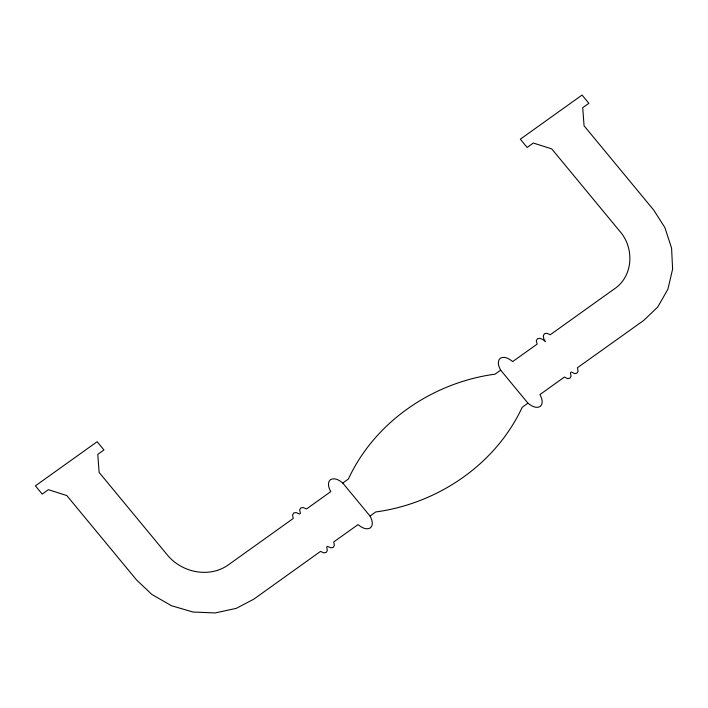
<?xml version="1.0" encoding="UTF-8"?>
<svg xmlns="http://www.w3.org/2000/svg" width="708" height="708" viewBox="0 0 708 708"><rect width="100%" height="100%" fill="white"/><g stroke="black" fill="none" stroke-linecap="round" stroke-linejoin="round"><path stroke-width="1.06" d="M342.761 483.042L370.027 516.043C372.01 519.504 373.851 524.823 370.337 527.947C366.116 530.274 361.31 527.345 358.053 524.601L333.716 541.956L334.38 545.328L333.273 547.364L330.866 547.842L327.538 546.372L326.68 546.983L327.353 550.355L326.238 552.399L323.83 552.868L320.503 551.408L253.668 599.251L236.215 608.376L215.126 612.942L193.018 612.022L171.407 605.694L151.751 594.366L136.44 579.817L66.809 495.556L48.383 489.688L42.215 494.095L35.4 485.847L97.129 441.721L103.943 449.969L97.775 454.377L99.138 472.44L166.982 554.541C181.39 572.551 209.267 578.613 228.525 564.745L293.262 518.46L292.572 515.035L293.678 512.999L296.086 512.521L299.466 514.035L300.502 513.291L299.599 510.008L300.714 507.972L303.121 507.494L306.493 508.999L330.786 491.6C328.769 488.131 326.91 482.785 330.432 479.652C334.68 477.307 339.513 480.272 342.761 483.042L348.371 479.033C374.974 421.632 432.951 382.524 495.06 374.169L500.671 370.151C498.662 366.682 496.795 361.346 500.317 358.204C504.565 355.867 509.397 358.823 512.645 361.593L537.177 344.097L536.275 340.822L537.39 338.778L539.788 338.309L542.841 339.521L545.496 341.716L543.788 338.849L543.31 335.787L544.417 333.751L546.824 333.273L550.205 334.787L614.349 288.935C633.563 276.005 634.51 247.579 619.58 230.994L551.736 148.892L533.31 143.025L527.141 147.441L520.327 139.193L582.056 95.058L588.87 103.306L582.711 107.713L584.065 125.785L653.696 210.046L664.874 227.56L671.582 248.136L672.6 269.19L667.865 289.289L657.697 307.068L643.731 320.414L577.427 367.744L578.091 371.116L576.976 373.151L574.577 373.629L571.471 372.001L570.391 372.771L571.055 376.143L569.94 378.178L567.542 378.656L564.435 377.028L539.912 394.595C541.894 398.064 543.735 403.374 540.222 406.498C536 408.835 531.195 405.896 527.938 403.153L500.671 370.151M370.027 516.043L375.744 511.955C437.756 503.574 495.618 464.536 522.221 407.242L527.938 403.153"/></g></svg>
